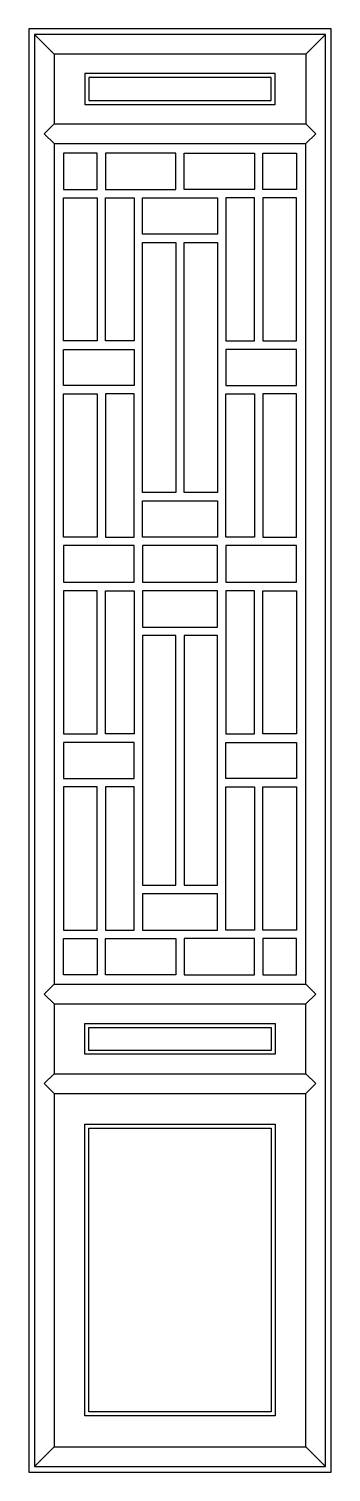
# Model space of a CAD drawing. Header units: metres. Extents: x 0 to 540, y 0 to 2580.
import ezdxf

# ---------------------------------------------------------------- set-up
doc = ezdxf.new("R2010")
doc.units = ezdxf.units.M
for name, color, linetype in [('3', 3, 'Continuous'), ('4', 4, 'Continuous'), ('7', 7, 'Continuous')]:
    doc.layers.add(name, color=color, linetype=linetype)

msp = doc.modelspace()

# ---------------------------------------------------------------- linework, layer by layer
at = {"layer": '3'}
for p, q in [((10, 2570), (45, 2535)), ((495, 2535), (530, 2570)), ((45, 2410), (27.5, 2392.5)), ((495, 2410), (512.5, 2392.5)), ((27.5, 2392.5), (45, 2375)), ((495, 2375), (512.5, 2392.5)), ((122, 2293), (122, 2358)), ((137, 2358), (137, 2293)), ((262.5, 2293), (262.5, 2358)), ((277.5, 2293), (277.5, 2358)), ((403, 2358), (403, 2293)), ((418, 2293), (418, 2358)), ((62, 2293), (122, 2293)), ((62, 2278), (122, 2278)), ((122, 2278), (122, 2022.05)), ((137, 2293), (262.5, 2293)), ((203, 2278), (337, 2278)), ((203, 2213), (203, 2278)), ((403, 2293), (277.5, 2293)), ((337, 2278), (337, 2213)), ((478, 2293), (418, 2293)), ((418, 2278), (418, 2022.05)), ((478, 2278), (418, 2278)), ((337, 2213), (203, 2213)), ((122, 2022.05), (62, 2022.05)), ((418, 2022.05), (478, 2022.05)), ((62, 2007.05), (188, 2007.05)), ((188, 2007.05), (188, 1942.5)), ((352, 2007.05), (352, 1942.5)), ((478, 2007.05), (352, 2007.05)), ((188, 1942.5), (62, 1942.5)), ((352, 1942.5), (478, 1942.5)), ((62, 1927.5), (122, 1927.5)), ((122, 1927.5), (122, 1671.31)), ((418, 1927.5), (418, 1671.31)), ((478, 1927.5), (418, 1927.5)), ((122, 1671.31), (62, 1671.31)), ((188, 1656.31), (62, 1656.31)), ((122, 1656.31), (122, 1656.31)), ((188, 1590.69), (188, 1656.31)), ((352, 1656.31), (352, 1590.69)), ((478, 1656.31), (352, 1656.31)), ((418, 1671.31), (478, 1671.31)), ((62, 1590.69), (188, 1590.69)), ((122, 1575.69), (62, 1575.69)), ((122, 1319.5), (122, 1575.69)), ((352, 1590.69), (478, 1590.69)), ((418, 1319.5), (418, 1575.69)), ((418, 1575.69), (478, 1575.69)), ((62, 1319.5), (122, 1319.5)), ((478, 1319.5), (418, 1319.5)), ((188, 1304.5), (62, 1304.5)), ((188, 1239.95), (188, 1304.5)), ((352, 1239.95), (352, 1304.5)), ((352, 1304.5), (478, 1304.5)), ((62, 1239.95), (188, 1239.95)), ((478, 1239.95), (352, 1239.95)), ((122, 1224.95), (62, 1224.95)), ((122, 969), (122, 1224.95)), ((418, 969), (418, 1224.95)), ((418, 1224.95), (478, 1224.95)), ((203, 1034), (203, 969)), ((337, 1034), (203, 1034)), ((337, 969), (337, 1034)), ((62, 969), (122, 969)), ((203, 969), (337, 969)), ((478, 969), (418, 969)), ((62, 954), (122, 954)), ((122, 954), (122, 889)), ((137, 954), (262.5, 954)), ((137, 889), (137, 954)), ((262.5, 954), (262.5, 889)), ((277.5, 954), (277.5, 889)), ((403, 954), (277.5, 954)), ((403, 889), (403, 954)), ((478, 954), (418, 954)), ((418, 954), (418, 889)), ((27.5, 854.5), (45, 872)), ((45, 837), (27.5, 854.5)), ((495, 872), (512.5, 854.5)), ((495, 837), (512.5, 854.5)), ((27.5, 694.5), (45, 712)), ((495, 712), (512.5, 694.5)), ((45, 677), (27.5, 694.5)), ((495, 677), (512.5, 694.5)), ((10, 10), (45, 45)), ((495, 45), (530, 10))]:
    msp.add_line(p, q, dxfattribs=at)
for points in [[(10, 10), (530, 10), (530, 2570), (10, 2570)], [(100, 2445), (440, 2445), (440, 2500), (100, 2500)], [(107, 2452), (433, 2452), (433, 2493), (107, 2493)], [(137, 2022.05), (137, 2278), (188, 2278), (188, 2022.05)], [(403, 2022.05), (403, 2278), (352, 2278), (352, 2022.05)], [(203, 2198), (262.5, 2198), (262.5, 1751.31), (203, 1751.31)], [(277.5, 1751.31), (277.5, 2198), (337, 2198), (337, 1751.31)], [(188, 1927.5), (137, 1927.5), (137, 1671.31), (188, 1671.31)], [(352, 1927.5), (403, 1927.5), (403, 1671.31), (352, 1671.31)], [(203, 1671.31), (203, 1736.31), (337, 1736.31), (337, 1671.31)], [(337, 1590.69), (337, 1656.31), (203, 1656.31), (203, 1590.69)], [(188, 1319.5), (137, 1319.5), (137, 1575.69), (188, 1575.69)], [(203, 1575.69), (203, 1510.69), (337, 1510.69), (337, 1575.69)], [(352, 1319.5), (403, 1319.5), (403, 1575.69), (352, 1575.69)], [(203, 1049), (262.5, 1049), (262.5, 1495.69), (203, 1495.69)], [(277.5, 1495.69), (277.5, 1049), (337, 1049), (337, 1495.69)], [(137, 1224.95), (137, 969), (188, 969), (188, 1224.95)], [(403, 1224.95), (403, 969), (352, 969), (352, 1224.95)], [(100, 802), (440, 802), (440, 747), (100, 747)], [(107, 795), (433, 795), (433, 754), (107, 754)], [(100, 622), (440, 622), (440, 100.67), (100, 100.67)], [(107, 615), (433, 615), (433, 107.67), (107, 107.67)]]:
    msp.add_lwpolyline(points, close=True, dxfattribs=at)
at = {"layer": '4'}
msp.add_lwpolyline([(0, 0), (540, 0), (540, 2580), (0, 2580)], close=True, dxfattribs=at)
at = {"layer": '7'}
for p, q in [((495, 2535), (45, 2535)), ((45, 2535), (45, 2410)), ((495, 2535), (495, 2410)), ((45, 2410), (495, 2410)), ((45, 2375), (45, 872)), ((45, 2375), (495, 2375)), ((495, 872), (495, 2375)), ((62, 2358), (62, 2293)), ((122, 2358), (62, 2358)), ((262.5, 2358), (137, 2358)), ((277.5, 2358), (403, 2358)), ((418, 2358), (478, 2358)), ((478, 2358), (478, 2293)), ((62, 2022.05), (62, 2278)), ((478, 2022.05), (478, 2278)), ((62, 1942.5), (62, 2007.05)), ((478, 1942.5), (478, 2007.05)), ((62, 1671.31), (62, 1927.5)), ((478, 1671.31), (478, 1927.5)), ((62, 1656.31), (62, 1590.69)), ((478, 1590.69), (478, 1656.31)), ((62, 1575.69), (62, 1319.5)), ((478, 1575.69), (478, 1319.5)), ((62, 1304.5), (62, 1239.95)), ((478, 1304.5), (478, 1239.95)), ((62, 1224.95), (62, 969)), ((478, 1224.95), (478, 969)), ((62, 889), (62, 954)), ((478, 889), (478, 954)), ((122, 889), (62, 889)), ((262.5, 889), (137, 889)), ((277.5, 889), (403, 889)), ((418, 889), (478, 889)), ((45, 872), (495, 872)), ((45, 837), (495, 837)), ((45, 837), (45, 712)), ((495, 712), (495, 837)), ((45, 712), (495, 712)), ((45, 677), (495, 677)), ((45, 677), (45, 45)), ((495, 45), (495, 677)), ((45, 45), (495, 45))]:
    msp.add_line(p, q, dxfattribs=at)

doc.saveas('drawing.dxf')
